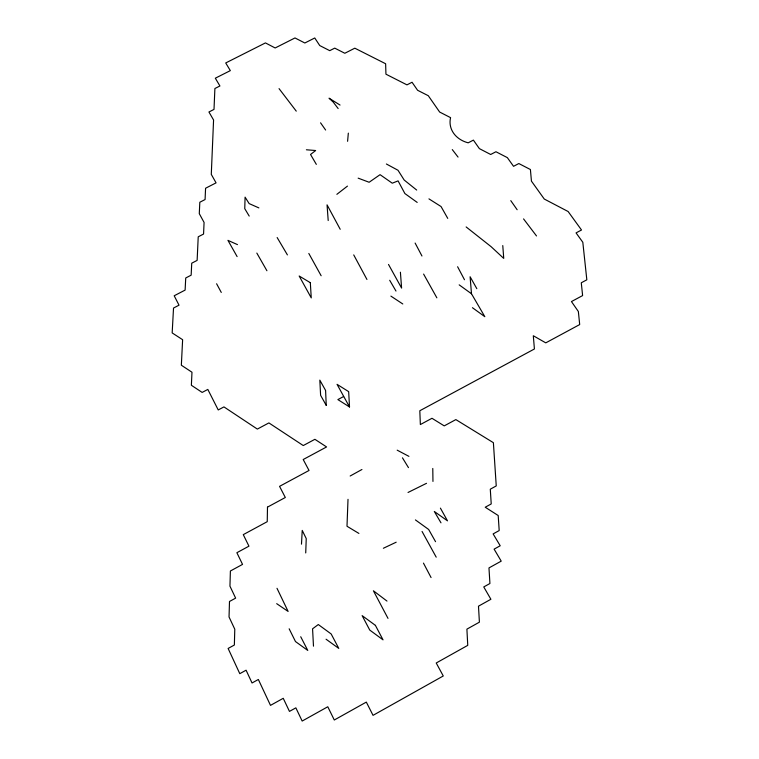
<?xml version="1.0" encoding="UTF-8"?>
<svg xmlns="http://www.w3.org/2000/svg" width="759" height="759" viewBox="0 0 759 759"><rect width="100%" height="100%" fill="white"/><g stroke="black" fill="none" stroke-linecap="round" stroke-linejoin="round"><path stroke-width="1.14" d="M305.725 552.941L306.238 538.586L302.234 530.408L301.484 544.165M348.011 499.327L346.996 526.253L358.912 533.435M347.594 141.307L348.334 133.138M336.863 194.332L347.451 186.107M361.939 469.498L350.165 476.007M343.609 396.521L337.869 399.585L349.519 406.966L348.666 391.644L337.053 384.339L349.519 406.966M408.029 492.468L426.511 483.322M383.361 548.264L396.189 542.201M306.389 149.779L315.668 150.529L310.535 154.485L316.332 164.38M358.153 178.147L369.14 182.264L380.069 174.665L392.27 183.194L398.086 180.889L404.889 193.554L417.194 202.416M258.866 207.9L249.142 203.592L245.081 197.15L244.759 208.659L249.208 216.087M237.472 244.616L227.947 240.366L237.112 256.599M397.185 450.163L408.921 456.358M386.378 163.991L398.01 170.272L404.186 180.035L416.682 190.054M340.041 105.055L329.045 98.186L333.239 102.114L338.153 108.546M428.949 198.877L441.055 206.543L447.744 218.383M390.885 296.105L402.792 303.97M276.684 603.661L288.116 611.431L276.997 588.301M459.176 284.853L471.491 293.771L484.821 316.683L472.43 307.699M415.429 519.915L428.655 529.469L435.552 541.689M326.076 639.22L338.77 648.404L331.171 633.964L318.296 624.543L312.566 628.813L313.486 646.175M386.986 601.081L373.409 590.787L388.001 618.376M466.14 226.941L491.092 246.666L503.739 258.402L502.771 245.565M536.509 235.945L523.558 218.905M279.046 88.623L296.257 111.146M452.279 149.589L458.047 157.085M320.554 122.816L325.62 130.026M510.779 200.632L517.145 209.731M402.46 457.829L408.465 467.62M287.405 254.901L277.149 237.548M440.988 522.837L434.309 511.471L447.487 520.845L440.41 508.122M389.699 280.27L395.98 291.058M256.827 253.079L266.912 270.745M476.823 288.676L470.106 276.75L471.491 293.771M308.818 253.459L321.142 275.745M422.051 531.452L436.207 557.163M423.607 274.075L436.861 297.841M340.212 229.284L327.053 204.854L328.201 220.546M366.948 279.464L353.722 254.901M216.6 283.752L221.277 292.433M457.611 266.741L464.48 279.739M415.116 243.051L421.957 256.001M388.513 264.445L401.596 288.078L400.41 272.215M423.465 563.112L431.065 577.552M300.716 636.744L307.774 650.435L295.479 641.545L289.151 628.794M432.782 468.464L432.962 481.424M267.491 507.126L267.244 521.67L243.278 534.64L248.943 546.167L236.874 552.713L242.538 564.392L230.394 570.996L229.949 586.157L235.632 598.13L229.493 601.479L229.038 616.972L234.787 629.22L234.36 645.027L228.117 648.452L239.787 673.669L246.087 670.197L252.035 682.977L258.354 679.485L270.498 705.377L283.24 698.299L289.464 711.401L295.858 707.843L302.167 721.05L327.784 706.762L334.292 720.006L366.322 702.094L373.039 715.348L443.265 675.975L436.226 662.996L467.753 645.359L466.899 629.145L479.403 622.171L478.483 606.175L490.893 599.268L483.758 586.935L489.925 583.51L488.967 567.922L501.215 561.138L494.109 549.136L500.2 545.768L493.132 533.909L499.194 530.56L498.198 515.522L485.229 507.23L491.225 503.938L490.286 489.194L496.244 485.921L493.388 442.687L455.855 419.594L444.233 425.884L431.975 418.285L420.363 424.556L419.812 410.752L534.421 348.979L533.302 335.744L545.768 342.859L579.696 324.567L578.358 311.503L571.451 301.57L582.618 295.574L581.28 282.784L586.83 279.815L582.817 242.273L576.062 232.89L581.508 229.996L568.13 211.524L544.269 199.038L531.442 181.135L530.408 169.523L518.833 163.546L513.549 166.316L507.344 157.625L495.94 151.743L490.684 154.485L479.384 148.631L473.398 140.111L468.18 142.825A27.874 22.903 -8.5 0 1 450.571 117.645L439.651 112.047L428.294 95.719L417.592 90.274L412.042 82.257L406.966 84.866L385.942 74.183L385.629 63.747L354.814 48.187L344.823 53.263L334.728 48.13L329.738 50.663L319.738 45.559L314.757 37.978L304.843 42.997L294.985 37.95L275.166 47.969L265.441 42.912L225.717 62.959L230.338 70.625L215.319 78.205L219.92 85.976L214.892 88.518L214.01 109.41L208.934 111.99L213.573 119.998L211.287 174.38L216.059 182.862L205.575 188.241L205.082 199.541L199.816 202.245L199.285 213.658L204.076 222.434L203.564 234.047L198.222 236.808L197.131 260.394L191.733 263.193L191.154 275.166L185.727 277.984L185.12 290.09L174.19 295.773L179.02 305.175L173.526 308.04L172.17 332.916L182.625 339.7L181.344 365.221L191.98 372.233L191.372 385.268L202.15 392.422L207.824 389.424L218.231 409.945L223.952 406.909L257.348 429.082L268.895 422.915L303.258 445.552L314.9 439.309L326.579 446.947L303.202 459.527L309.027 470.466L279.559 486.348L285.318 497.496L267.491 507.126M310.317 282.68L299.169 276.01L311.256 297.898L310.317 282.68M375.392 625.359L362.138 615.625L369.747 630.065L383.029 639.846L375.392 625.359M326.247 405.372L320.611 395.316L319.824 380.136L325.592 390.449L326.247 405.372"/></g></svg>
